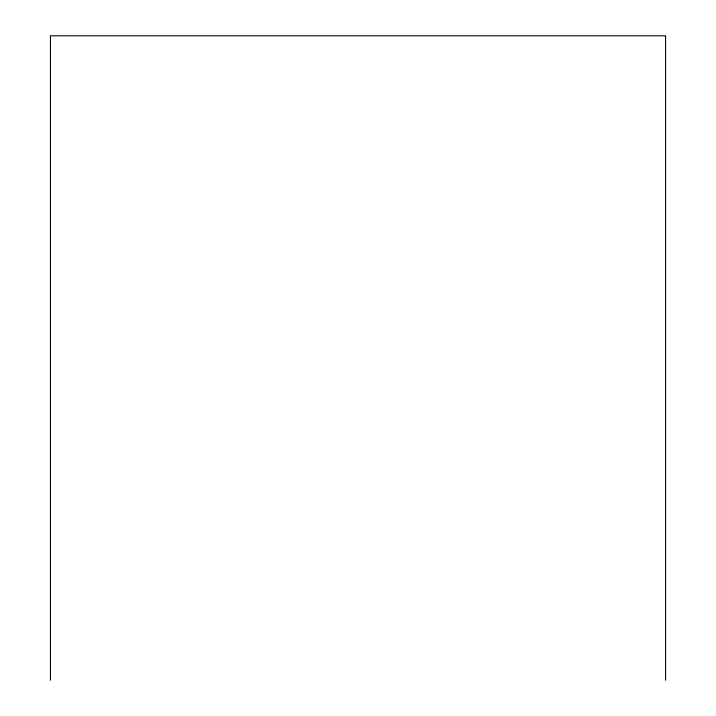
<?xml version="1.0" encoding="UTF-8"?>
<svg xmlns="http://www.w3.org/2000/svg" width="716" height="716" viewBox="0 0 716 716"><rect width="100%" height="100%" fill="white"/><g stroke="black" fill="none" stroke-linecap="round" stroke-linejoin="round"><path stroke-width="1.07" d="M665.567 680.2L665.567 35.8L50.433 35.8L50.433 680.2"/></g></svg>
